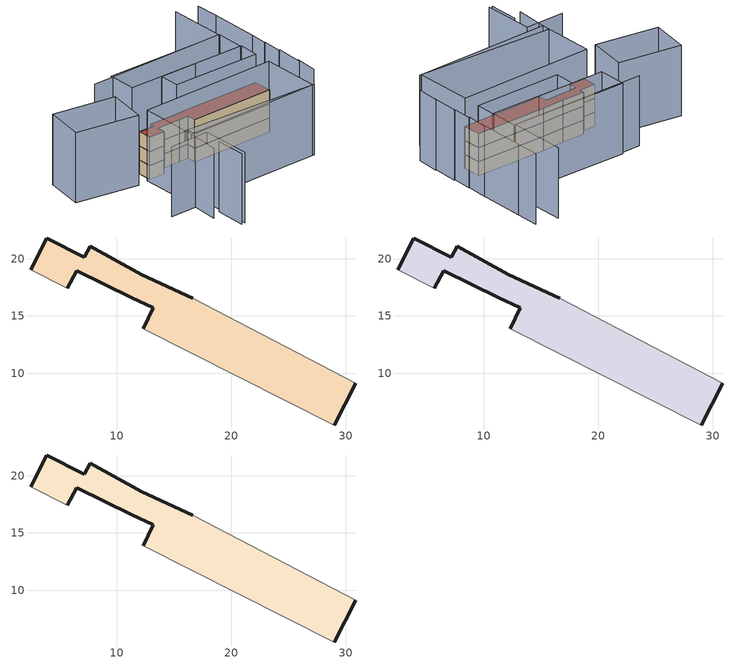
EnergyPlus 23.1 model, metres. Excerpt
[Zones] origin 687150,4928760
af50e2f0e0a2e571_F0_whole
 floor ground (EU_floor_Construction): 29,5.47 30.88,9.12 16.65,16.55 12.2,18.59 7.71,21.06 7.16,20.12 3.91,21.8 2.5,19.01 5.69,17.41 6.53,18.96 11.34,16.58 13.21,15.7 12.32,13.89 z0
 wall outside (EU_wall_Construction): 12.32,13.89 13.21,15.7 11.34,16.58 6.53,18.96 5.69,17.41 / 2.5,19.01 3.91,21.8 7.16,20.12 7.71,21.06 12.2,18.59 16.65,16.55 / 30.88,9.12 29,5.47 z0:3
 wall adiabatic (EU_wall_Construction): 29,5.47 12.32,13.89 / 5.69,17.41 2.5,19.01 / 16.65,16.55 30.88,9.12 z0:3
af50e2f0e0a2e571_F1_whole
 floor to af50e2f0e0a2e571_F0_whole (EU_floor_Construction): 29,5.47 30.88,9.12 16.65,16.55 12.2,18.59 7.71,21.06 7.16,20.12 3.91,21.8 2.5,19.01 5.69,17.41 6.53,18.96 11.34,16.58 13.21,15.7 12.32,13.89 z3
 wall outside (EU_wall_Construction): 12.32,13.89 13.21,15.7 11.34,16.58 6.53,18.96 5.69,17.41 / 2.5,19.01 3.91,21.8 7.16,20.12 7.71,21.06 12.2,18.59 16.65,16.55 / 30.88,9.12 29,5.47 z3:6
 wall adiabatic (EU_wall_Construction): 29,5.47 12.32,13.89 / 5.69,17.41 2.5,19.01 / 16.65,16.55 30.88,9.12 z3:6
af50e2f0e0a2e571_F2_whole
 floor to af50e2f0e0a2e571_F1_whole (EU_floor_Construction): 29,5.47 30.88,9.12 16.65,16.55 12.2,18.59 7.71,21.06 7.16,20.12 3.91,21.8 2.5,19.01 5.69,17.41 6.53,18.96 11.34,16.58 13.21,15.7 12.32,13.89 z6
 wall outside (EU_wall_Construction): 12.32,13.89 13.21,15.7 11.34,16.58 6.53,18.96 5.69,17.41 / 2.5,19.01 3.91,21.8 7.16,20.12 7.71,21.06 12.2,18.59 16.65,16.55 / 30.88,9.12 29,5.47 z6:9
 wall adiabatic (EU_wall_Construction): 29,5.47 12.32,13.89 / 5.69,17.41 2.5,19.01 / 16.65,16.55 30.88,9.12 z6:9
 roof outside (EU_roof_Construction): 30.88,9.12 29,5.47 12.32,13.89 13.21,15.7 11.34,16.58 6.53,18.96 5.69,17.41 2.5,19.01 3.91,21.8 7.16,20.12 7.71,21.06 12.2,18.59 16.65,16.55 z9
shading: -7.57,-3.85 -4.64,1.88 / 29.29,-3.44 31.77,0.71 / 31.33,0.39 34.2,5.56 / -7.43,1.84 -2.95,9.56 / -2.95,9.56 23.68,-5.9 / 34.02,5.64 36.07,9.25 / 35.89,9.36 38.1,13.25 / -9.92,9.47 -2.01,5.55 / -2.01,5.55 -6.86,-4.22 / 37.68,12.57 42.56,22.08 / 42.51,22.04 44.81,26.52 / 41.04,29.55 35.38,18.51 / 35.38,18.51 8,32.55 / 23.38,-5.71 -3.79,7.96 / -3.79,7.96 1.93,19.32 / 1.93,19.32 29.09,5.65 / 29.09,5.65 23.38,-5.71 / 15.71,21.98 32.88,12.88 / 32.88,12.88 30.84,9.03 / 30.84,9.03 13.67,18.13 / 13.67,18.13 15.71,21.98 / 32.73,12.96 9.27,25.4 / 9.27,25.4 12.15,30.83 / 12.15,30.83 35.61,18.39 / 35.61,18.39 32.73,12.96 / -0.48,20.1 -11.53,28.36 / -11.53,28.36 -6.39,35.24 / -6.39,35.24 4.67,26.98 / 4.67,26.98 -0.48,20.1 z0:15
[Building]
EU S2 Campaign: North Axis=0; Terrain=City; Solar Distribution=FullExterior
[Site:Location]
Bologna: Latitude=44.5; Longitude=11.25; Time Zone=1; Elevation=37
[SizingPeriod:WeatherFileDays]
AnnualSizingPeriod: Begin Month=1; Begin Day of Month=1; End Month=12; End Day of Month=31; Day of Week for Start Day=Monday; Use Weather File Daylight Saving Period=No; Use Weather File Rain and Snow Indicators=No
[MATERIAL]
EU_InternalMass_Material: Roughness=MediumRough; Thickness=0.1; Conductivity=1; Density=1800; Specific Heat=900; Thermal Absorptance=0.9; Solar Absorptance=0.7; Visible Absorptance=0.7
[MATERIAL:NOMASS] Roughness=MediumRough; Thermal Absorptance=0.9; Solar Absorptance=0.7; Visible Absorptance=0.7
Name | Thermal Resistance
EU_wall_NoMass | 0.937881
EU_roof_NoMass | 0.548572
EU_floor_NoMass | 0.71348
[CONSTRUCTION]
EU_wall_Construction: EU_wall_NoMass
EU_roof_Construction: EU_roof_NoMass
EU_floor_Construction: EU_floor_NoMass
EU_InternalMass_Construction: EU_InternalMass_Material
[ZONE] Type=1; Multiplier=1; Ceiling Height=autocalculate; Floor Area=autocalculate; Part of Total Floor Area=Yes
Name | Volume
af50e2f0e0a2e571_F0_whole | 321.037
af50e2f0e0a2e571_F1_whole; af50e2f0e0a2e571_F2_whole | 321.039
[INTERNALMASS] Construction=EU_InternalMass_Construction; Surface Area=107.012
Name | Zone or ZoneList
af50e2f0e0a2e571_F0_whole_EU_InternalMass | af50e2f0e0a2e571_F0_whole
af50e2f0e0a2e571_F1_whole_EU_InternalMass | af50e2f0e0a2e571_F1_whole
af50e2f0e0a2e571_F2_whole_EU_InternalMass | af50e2f0e0a2e571_F2_whole
[OTHEREQUIPMENT] Fuel Type=Electricity; Design Level Calculation Method=Watts/Area; Power per Zone Floor Area=1; Fraction Latent=0; Fraction Radiant=0; Fraction Lost=0; Carbon Dioxide Generation Rate=0; EndUse Subcategory=EU_Step8_InternalGains
Name | Zone or ZoneList or Space or SpaceList | Schedule
EU_Step8_InternalGain_af50e2f0e0a2e571_F0_whole_f000 | af50e2f0e0a2e571_F0_whole | EU_Step8_GainSchedule_af50e2f0e0a2e571_F0_whole_f000
EU_Step8_InternalGain_af50e2f0e0a2e571_F1_whole_f000 | af50e2f0e0a2e571_F1_whole | EU_Step8_GainSchedule_af50e2f0e0a2e571_F1_whole_f000
EU_Step8_InternalGain_af50e2f0e0a2e571_F2_whole_f000 | af50e2f0e0a2e571_F2_whole | EU_Step8_GainSchedule_af50e2f0e0a2e571_F2_whole_f000
[ZONEVENTILATION:DESIGNFLOWRATE] Schedule=EU_AlwaysOn; Design Flow Rate Calculation Method=AirChanges/Hour; Air Changes per Hour=0.687892; Ventilation Type=Natural; Fan Pressure Rise=0; Fan Total Efficiency=1; Constant Term Coefficient=1; Temperature Term Coefficient=0; Velocity Term Coefficient=0; Velocity Squared Term Coefficient=0; Minimum Indoor Temperature=-100; Maximum Indoor Temperature=100; Delta Temperature=-100; Minimum Outdoor Temperature=-100; Maximum Outdoor Temperature=100; Maximum Wind Speed=40
Name | Zone or ZoneList or Space or SpaceList
EU_ConstantAir_af50e2f0e0a2e571_F0_whole | af50e2f0e0a2e571_F0_whole
EU_ConstantAir_af50e2f0e0a2e571_F1_whole | af50e2f0e0a2e571_F1_whole
EU_ConstantAir_af50e2f0e0a2e571_F2_whole | af50e2f0e0a2e571_F2_whole
[HVACTEMPLATE:THERMOSTAT] Constant Heating Setpoint=20; Constant Cooling Setpoint=50
EU_HeatOnly_af50e2f0e0a2e571_F0_whole; EU_HeatOnly_af50e2f0e0a2e571_F1_whole; EU_HeatOnly_af50e2f0e0a2e571_F2_whole
[HVACTEMPLATE:ZONE:IDEALLOADSAIRSYSTEM] System Availability Schedule=EU_AlwaysOn; Maximum Heating Supply Air Temperature=50; Minimum Cooling Supply Air Temperature=13; Maximum Heating Supply Air Humidity Ratio=0.0156; Minimum Cooling Supply Air Humidity Ratio=0.0077; Heating Limit=NoLimit; Cooling Limit=NoLimit; Heating Availability Schedule=EU_AlwaysOn; Cooling Availability Schedule=EU_CoolingOff; Dehumidification Control Type=ConstantSensibleHeatRatio; Cooling Sensible Heat Ratio=0.7; Dehumidification Setpoint=60; Humidification Control Type=None; Humidification Setpoint=30; Outdoor Air Method=None; Outdoor Air Flow Rate per Person=0.00944; Outdoor Air Flow Rate per Zone Floor Area=0; Outdoor Air Flow Rate per Zone=0; Demand Controlled Ventilation Type=None; Outdoor Air Economizer Type=NoEconomizer; Heat Recovery Type=None; Sensible Heat Recovery Effectiveness=0.7; Latent Heat Recovery Effectiveness=0.65
Name | Template Thermostat
af50e2f0e0a2e571_F0_whole | EU_HeatOnly_af50e2f0e0a2e571_F0_whole
af50e2f0e0a2e571_F1_whole | EU_HeatOnly_af50e2f0e0a2e571_F1_whole
af50e2f0e0a2e571_F2_whole | EU_HeatOnly_af50e2f0e0a2e571_F2_whole
[SIZING:ZONE] Zone Cooling Design Supply Air Temperature Input Method=SupplyAirTemperature; Zone Cooling Design Supply Air Temperature=13; Zone Heating Design Supply Air Temperature Input Method=SupplyAirTemperature; Zone Heating Design Supply Air Temperature=50; Zone Cooling Design Supply Air Humidity Ratio=0.008; Zone Heating Design Supply Air Humidity Ratio=0.008; Cooling Design Air Flow Method=DesignDay; Cooling Design Air Flow Rate=0; Cooling Minimum Air Flow per Zone Floor Area=0.000762; Cooling Minimum Air Flow=0; Cooling Minimum Air Flow Fraction=0.2; Heating Design Air Flow Method=DesignDay; Heating Design Air Flow Rate=0; Heating Maximum Air Flow per Zone Floor Area=0.002032; Heating Maximum Air Flow=0.141576; Heating Maximum Air Flow Fraction=0.3; Account for Dedicated Outdoor Air System=No; Dedicated Outdoor Air System Control Strategy=NeutralSupplyAir; Dedicated Outdoor Air Low Setpoint Temperature for Design=autosize; Dedicated Outdoor Air High Setpoint Temperature for Design=autosize; Zone Load Sizing Method=Sensible Load Only No Latent Load; Zone Latent Cooling Design Supply Air Humidity Ratio Input Method=HumidityRatioDifference; Zone Cooling Design Supply Air Humidity Ratio Difference=0.005; Zone Latent Heating Design Supply Air Humidity Ratio Input Method=HumidityRatioDifference; Zone Humidification Design Supply Air Humidity Ratio Difference=0.005
af50e2f0e0a2e571_F0_whole; af50e2f0e0a2e571_F1_whole; af50e2f0e0a2e571_F2_whole
[SCHEDULE:CONSTANT]
Name | Hourly Value
EU_AlwaysOn | 1
EU_CoolingOff | 0
[SCHEDULE:FILE] Column Number=1; Rows to Skip at Top=0; Number of Hours of Data=8760; Column Separator=Comma; Interpolate to Timestep=No; Minutes per Item=60; Adjust Schedule for Daylight Savings=Yes
Name | File
EU_Step8_GainSchedule_af50e2f0e0a2e571_F0_whole_f000 | ../../schedules/af50e2f0e0a2e571/af50e2f0e0a2e571_F0_whole_f000_gain.csv
EU_Step8_GainSchedule_af50e2f0e0a2e571_F1_whole_f000 | ../../schedules/af50e2f0e0a2e571/af50e2f0e0a2e571_F1_whole_f000_gain.csv
EU_Step8_GainSchedule_af50e2f0e0a2e571_F2_whole_f000 | ../../schedules/af50e2f0e0a2e571/af50e2f0e0a2e571_F2_whole_f000_gain.csv
